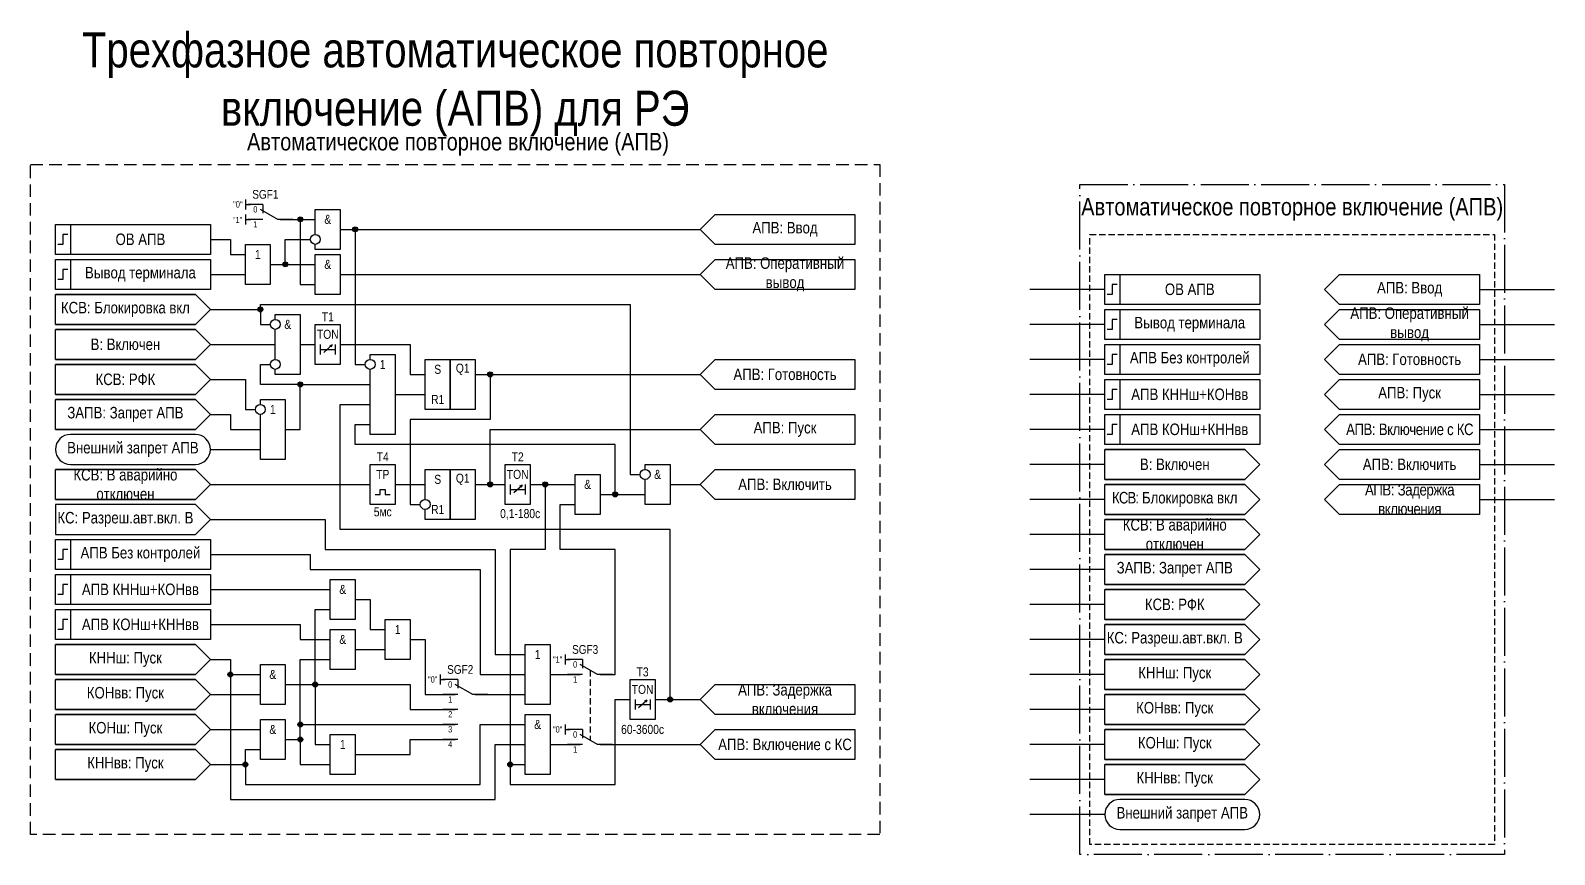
# Model space of a CAD drawing. Header units: millimetres. Extents: x -18 to 580, y 0 to 356.
# Drawn here: x 275 to 580, y 191 to 355.8 of the extents above; entities that cross this region are included whole.
import ezdxf
from ezdxf.enums import TextEntityAlignment as Align

# ---------------------------------------------------------------- set-up
doc = ezdxf.new("R2010")
doc.units = ezdxf.units.MM
doc.linetypes.add('ACAD_ISO04W100', pattern=[30, 24, -3, 0, -3])
doc.linetypes.add('штриховая2', pattern=[0.375, 0.25, -0.125])
doc.layers.add('TEXT', color=7, linetype='Continuous', lineweight=25)
doc.layers.add('Основная', color=7, linetype='Continuous')
doc.styles.add('2.5_Gost_RD', font='ARIALN.TTF', dxfattribs={"height": 2.5})
doc.styles.add('3.5_Gost_RD', font='ARIALN.TTF', dxfattribs={"height": 3.5})
doc.styles.add('Вывод', font='ARIALN.TTF', dxfattribs={"height": 2.5})
doc.styles.add('Компонент', font='ARIALN.TTF', dxfattribs={"height": 3.5})

# ---------------------------------------------------------------- blocks, each defined once
blk = doc.blocks.new('Точка')
at = {"ltscale": 100}
h = blk.add_hatch(color=256, dxfattribs=at)
h.dxf.hatch_style = 1
edge = h.paths.add_edge_path()
edge.add_arc((0, 0), 0.5, 0, 360)
blk.add_circle((0, 0), 0.5, dxfattribs=at)
blk = doc.blocks.new('*U958')
at = {"layer": 'Основная', "color": 0}
blk.add_line((0, 0), (7, 4), dxfattribs=at)
at = {"layer": 'Основная', "ltscale": 0.35}
blk.add_line((6, 6), (6, 2.5), dxfattribs=at)
blk = doc.blocks.new('*U1040')
at = {"layer": 'Основная', "color": 0}
for p, q in [((-3, 6), (-9, 6)), ((-3, 0), (-9, 0)), ((9, 0), (3, 0))]:
    blk.add_line(p, q, dxfattribs=at)
at = {"layer": 'Основная', "ltscale": 0.25, "xscale": -1}
blk.add_blockref('*U958', (3, 0), dxfattribs=at)
at = {"layer": 'Основная'}
for tag, height, style, p in [('В1', 2.5, 'Вывод', (-13, 6)), ('ОУ', 3.5, 'Компонент', (-2, 10)), ('В2', 2.5, 'Вывод', (-6, 4)), ('В3', 2.5, 'Вывод', (-6, -2))]:
    blk.add_attdef(tag, text='', height=height, dxfattribs=dict(at, style=style)).set_placement(p, align=Align.MIDDLE_CENTER)

msp = doc.modelspace()

# ---------------------------------------------------------------- linework, layer by layer
at = {"ltscale": 100}
for p, q in [((318, 322), (318, 320)), ((318, 321), (319, 321)), ((318, 319), (318, 317)), ((318, 318), (319, 318)), ((490, 304), (475, 304)), ((565, 304), (580, 304)), ((490, 297), (475, 297)), ((565, 297), (580, 297)), ((333.71, 291.4), (335.38, 292.88)), ((335.38, 292.88), (334.86, 292.66)), ((335.38, 292.88), (335.12, 292.42)), ((490, 290), (475, 290)), ((565, 290), (580, 290)), ((343, 287.5), (343, 288)), ((490, 283), (475, 283)), ((565, 283), (580, 283)), ((490, 276), (475, 276)), ((565, 276), (580, 276)), ((490, 269), (475, 269)), ((565, 269), (580, 269)), ((371.71, 263.4), (373.38, 264.88)), ((373.38, 264.88), (372.86, 264.66)), ((373.38, 264.88), (373.12, 264.42)), ((490, 262), (475, 262)), ((565, 262), (580, 262)), ((490, 255), (475, 255)), ((490, 248), (475, 248)), ((490, 241), (475, 241)), ((490, 234), (475, 234)), ((382, 231), (382, 229)), ((382, 230), (383, 230)), ((357, 227), (357, 225)), ((357, 226), (358, 226)), ((490, 227), (475, 227)), ((360.5, 220), (357.5, 220)), ((396.71, 220.4), (398.38, 221.88)), ((398.38, 221.88), (397.86, 221.66)), ((398.38, 221.88), (398.12, 221.42)), ((490, 220), (475, 220)), ((360.5, 217), (357.5, 217)), ((382, 217), (382, 215)), ((360.5, 214), (357.5, 214)), ((382, 216), (383, 216)), ((490, 213), (475, 213)), ((490, 206), (475, 206)), ((490, 199), (475, 199))]:
    msp.add_line(p, q, dxfattribs=at)
at = {"linetype": 'штриховая2', "ltscale": 10}
msp.add_lwpolyline([(275, 329), (445, 329), (445, 195), (275, 195)], close=True, dxfattribs=at)
at = {"color": 251, "linetype": 'ACAD_ISO04W100', "lineweight": 30, "ltscale": 0.4, "true_color": 0x58595b}
msp.add_lwpolyline([(485, 325), (570, 325), (570, 191), (485, 191)], close=True, dxfattribs=at)
at = {"ltscale": 100}
for points in [[(325, 318), (332, 318)], [(325, 318), (329, 318), (329, 305), (332, 305)], [(332, 315), (332, 320), (337, 320), (337, 312), (332, 312), (332, 313)], [(337, 316), (409, 316)], [(337, 316), (340, 316), (340, 289), (342, 289)], [(311, 314), (315, 314), (315, 311), (318, 311)], [(323, 309), (326, 309), (326, 314), (331, 314)], [(323, 309), (332, 309)], [(311, 307), (318, 307)], [(311, 307), (318, 307)], [(337, 307), (409, 307)], [(280, 297), (308, 297), (311, 300), (308, 303), (280, 303), (308, 303), (311, 300), (308, 297), (280, 297), (280, 303)], [(311, 300), (321, 300), (321, 301), (395, 301), (395, 267), (397, 267)], [(311, 300), (321, 300), (321, 297), (323, 297)], [(324, 298), (324, 299), (329, 299), (329, 287), (324, 287), (324, 288)], [(280, 290), (308, 290), (311, 293), (308, 296), (280, 296), (308, 296), (311, 293), (308, 290), (280, 290), (280, 296)], [(324, 290), (324, 296)], [(311, 293), (324, 293)], [(329, 293), (332, 293)], [(333, 293), (333, 291)], [(336, 293), (336, 291)], [(337, 293), (351, 293), (351, 287), (354, 287)], [(333, 292), (336, 292)], [(343, 290), (343, 291), (348, 291), (348, 275), (343, 275), (343, 288)], [(280, 283), (308, 283), (311, 286), (308, 289), (280, 289), (308, 289), (311, 286), (308, 283), (280, 283), (280, 289)], [(326, 276), (329, 276), (329, 285), (321, 285), (321, 289), (323, 289)], [(364, 287), (367, 287), (367, 278), (351, 278), (351, 261), (353, 261)], [(364, 287), (409, 287)], [(311, 286), (318, 286), (318, 280), (320, 280)], [(326, 276), (329, 276), (329, 285), (343, 285)], [(280, 276), (308, 276), (311, 279), (308, 282), (280, 282), (308, 282), (311, 279), (308, 276), (280, 276), (280, 282)], [(321, 281), (321, 282), (326, 282), (326, 270), (321, 270), (321, 279)], [(400, 222), (403, 222), (403, 256), (337, 256), (337, 281), (343, 281)], [(348, 283), (354, 283)], [(311, 279), (315, 279), (315, 276), (321, 276)], [(389, 263), (392, 263), (392, 273), (340, 273), (340, 277), (343, 277)], [(364, 265), (367, 265), (367, 276), (409, 276)], [(311, 272), (321, 272)], [(490, 266), (518, 266), (521, 269), (518, 272), (490, 272), (518, 272), (521, 269), (518, 266), (490, 266), (490, 272)], [(398, 268), (398, 269), (403, 269), (403, 261), (398, 261), (398, 266)], [(280, 262), (308, 262), (311, 265), (308, 268), (280, 268), (308, 268), (311, 265), (308, 262), (280, 262), (280, 268)], [(354, 262), (354, 268), (359, 268), (359, 258), (354, 258), (354, 260)], [(311, 265), (343, 265)], [(344, 263), (345, 263), (345, 264), (346, 264), (346, 263), (347, 263)], [(348, 265), (354, 265)], [(364, 265), (370, 265)], [(371, 265), (371, 263)], [(375, 265), (378, 265), (378, 252), (371, 252), (371, 209), (374, 209)], [(375, 265), (378, 265), (378, 252), (371, 252), (371, 205), (392, 205), (392, 222), (395, 222)], [(371, 264), (374, 264)], [(374, 265), (374, 263)], [(375, 265), (384, 265)], [(389, 263), (398, 263)], [(403, 265), (409, 265)], [(490, 259), (518, 259), (521, 262), (518, 265), (490, 265), (518, 265), (521, 262), (518, 259), (490, 259), (490, 265)], [(389, 227), (392, 227), (392, 252), (381, 252), (381, 261), (384, 261)], [(311, 258), (334, 258), (334, 252), (368, 252), (368, 231), (374, 231)], [(490, 252), (518, 252), (521, 255), (518, 258), (490, 258), (518, 258), (521, 255), (518, 252), (490, 252), (490, 258)], [(311, 251), (331, 251), (331, 248), (365, 248), (365, 227), (374, 227)], [(490, 245), (518, 245), (521, 248), (518, 251), (490, 251), (518, 251), (521, 248), (518, 245), (490, 245), (490, 251)], [(311, 244), (335, 244)], [(490, 238), (518, 238), (521, 241), (518, 244), (490, 244), (518, 244), (521, 241), (518, 238), (490, 238), (490, 244)], [(340, 242), (343, 242), (343, 236), (346, 236)], [(326, 225), (332, 225), (332, 240), (335, 240)], [(311, 237), (329, 237), (329, 234), (335, 234)], [(490, 231), (518, 231), (521, 234), (518, 237), (490, 237), (518, 237), (521, 234), (518, 231), (490, 231), (490, 237)], [(280, 227), (308, 227), (311, 230), (308, 233), (280, 233), (308, 233), (311, 230), (308, 227), (280, 227), (280, 233)], [(340, 232), (346, 232)], [(351, 234), (354, 234), (354, 223), (360, 223)], [(311, 230), (315, 230), (315, 227), (321, 227)], [(311, 230), (315, 230), (315, 202), (368, 202), (368, 213), (374, 213)], [(326, 214), (329, 214), (329, 230), (335, 230)], [(490, 224), (518, 224), (521, 227), (518, 230), (490, 230), (518, 230), (521, 227), (518, 224), (490, 224), (490, 230)], [(280, 220), (308, 220), (311, 223), (308, 226), (280, 226), (308, 226), (311, 223), (308, 220), (280, 220), (280, 226)], [(379, 227), (385, 227)], [(311, 223), (321, 223)], [(326, 225), (332, 225), (332, 213), (335, 213)], [(326, 225), (351, 225), (351, 220), (360, 220)], [(364, 223), (374, 223)], [(440, 219), (412, 219), (409, 222), (412, 225), (440, 225), (440, 219), (412, 219), (409, 222), (412, 225), (440, 225)], [(490, 217), (518, 217), (521, 220), (518, 223), (490, 223), (518, 223), (521, 220), (518, 217), (490, 217), (490, 223)], [(396, 222), (396, 220)], [(396, 221), (399, 221)], [(399, 222), (399, 220)], [(400, 222), (409, 222)], [(280, 213), (308, 213), (311, 216), (308, 219), (280, 219), (308, 219), (311, 216), (308, 213), (280, 213), (280, 219)], [(311, 209), (318, 209), (318, 205), (365, 205), (365, 217), (374, 217)], [(326, 214), (329, 214), (329, 217), (360, 217)], [(311, 216), (321, 216)], [(326, 214), (329, 214), (329, 209), (335, 209)], [(340, 211), (351, 211), (351, 214), (360, 214)], [(490, 210), (518, 210), (521, 213), (518, 216), (490, 216), (518, 216), (521, 213), (518, 210), (490, 210), (490, 216)], [(280, 206), (308, 206), (311, 209), (308, 212), (280, 212), (308, 212), (311, 209), (308, 206), (280, 206), (280, 212)], [(311, 209), (318, 209), (318, 212), (321, 212)], [(379, 213), (385, 213)], [(389, 213), (409, 213)], [(490, 203), (518, 203), (521, 206), (518, 209), (490, 209), (518, 209), (521, 206), (518, 203), (490, 203), (490, 209)]]:
    msp.add_lwpolyline(points, dxfattribs=at)
for points in [[(440, 319), (440, 313), (412, 313), (409, 316), (412, 319)], [(280, 317), (283, 317), (283, 311), (280, 311)], [(280, 317), (311, 317), (311, 311), (280, 311)], [(318, 313), (323, 313), (323, 305), (318, 305)], [(280, 310), (283, 310), (283, 304), (280, 304)], [(280, 310), (311, 310), (311, 304), (280, 304)], [(332, 311), (337, 311), (337, 303), (332, 303)], [(440, 310), (440, 304), (412, 304), (409, 307), (412, 310)], [(490, 307), (493, 307), (493, 301), (490, 301)], [(490, 307), (521, 307), (521, 301), (490, 301)], [(565, 307), (565, 301), (537, 301), (534, 304), (537, 307)], [(490, 300), (493, 300), (493, 294), (490, 294)], [(490, 300), (521, 300), (521, 294), (490, 294)], [(565, 300), (565, 294), (537, 294), (534, 297), (537, 300)], [(332, 297), (337, 297), (337, 289), (332, 289)], [(490, 293), (493, 293), (493, 287), (490, 287)], [(490, 293), (521, 293), (521, 287), (490, 287)], [(537, 293), (565, 293), (565, 287), (537, 287), (534, 290)], [(354, 290), (359, 290), (359, 280), (354, 280)], [(359, 290), (364, 290), (364, 280), (359, 280)], [(412, 290), (440, 290), (440, 284), (412, 284), (409, 287)], [(490, 286), (493, 286), (493, 280), (490, 280)], [(490, 286), (521, 286), (521, 280), (490, 280)], [(537, 286), (565, 286), (565, 280), (537, 280), (534, 283)], [(412, 279), (440, 279), (440, 273), (412, 273), (409, 276)], [(490, 279), (493, 279), (493, 273), (490, 273)], [(490, 279), (521, 279), (521, 273), (490, 273)], [(537, 279), (565, 279), (565, 273), (537, 273), (534, 276)], [(537, 272), (565, 272), (565, 266), (537, 266), (534, 269)], [(343, 269), (348, 269), (348, 261), (343, 261)], [(370, 269), (375, 269), (375, 261), (370, 261)], [(359, 268), (364, 268), (364, 258), (359, 258)], [(389, 267), (389, 259), (384, 259), (384, 267)], [(412, 268), (440, 268), (440, 262), (412, 262), (409, 265)], [(537, 265), (565, 265), (565, 259), (537, 259), (534, 262)], [(280, 261), (280, 255), (308, 255), (311, 258), (308, 261)], [(280, 254), (283, 254), (283, 248), (280, 248)], [(280, 254), (311, 254), (311, 248), (280, 248)], [(280, 247), (283, 247), (283, 241), (280, 241)], [(280, 247), (311, 247), (311, 241), (280, 241)], [(340, 246), (340, 238), (335, 238), (335, 246)], [(280, 240), (283, 240), (283, 234), (280, 234)], [(280, 240), (311, 240), (311, 234), (280, 234)], [(351, 238), (351, 230), (346, 230), (346, 238)], [(340, 236), (340, 228), (335, 228), (335, 236)], [(379, 233), (379, 221), (374, 221), (374, 233)], [(326, 229), (326, 221), (321, 221), (321, 229)], [(395, 226), (400, 226), (400, 218), (395, 218)], [(326, 218), (326, 210), (321, 210), (321, 218)], [(379, 219), (379, 207), (374, 207), (374, 219)], [(340, 215), (340, 207), (335, 207), (335, 215)], [(412, 216), (440, 216), (440, 210), (412, 210), (409, 213)]]:
    msp.add_lwpolyline(points, close=True, dxfattribs=at)
at = {"lineweight": 30, "ltscale": 100}
for points in [[(282.5, 315), (281.5, 315), (281.5, 313), (280.5, 313)], [(282.5, 308), (281.5, 308), (281.5, 306), (280.5, 306)], [(492.5, 305), (491.5, 305), (491.5, 303), (490.5, 303)], [(492.5, 298), (491.5, 298), (491.5, 296), (490.5, 296)], [(492.5, 291), (491.5, 291), (491.5, 289), (490.5, 289)], [(492.5, 284), (491.5, 284), (491.5, 282), (490.5, 282)], [(492.5, 277), (491.5, 277), (491.5, 275), (490.5, 275)], [(282.5, 252), (281.5, 252), (281.5, 250), (280.5, 250)], [(282.5, 245), (281.5, 245), (281.5, 243), (280.5, 243)], [(282.5, 238), (281.5, 238), (281.5, 236), (280.5, 236)]]:
    msp.add_lwpolyline(points, dxfattribs=at)
at = {"linetype": 'штриховая2', "ltscale": 5}
msp.add_lwpolyline([(487, 315), (568, 315), (568, 193), (487, 193)], close=True, dxfattribs=at)
at = {"ltscale": 100}
for points in [[(283, 269), (308, 269, 1), (308, 275), (283, 275, 1)], [(493, 196), (518, 196, 1), (518, 202), (493, 202, 1)]]:
    msp.add_lwpolyline(points, format="xyb", close=True, dxfattribs=at)
at = {"linetype": 'штриховая2', "ltscale": 5}
msp.add_lwpolyline([(387, 227.86), (387, 213.86)], dxfattribs=at)
for centre in [(332, 314), (343, 289)]:
    msp.add_circle(centre, 1)
at = {"ltscale": 100}
for centre in [(324, 297), (324, 289), (321, 280), (398, 267), (354, 261)]:
    msp.add_circle(centre, 1, dxfattribs=at)

# ---------------------------------------------------------------- block references
for p in [(329, 318), (340, 316), (326, 309), (321, 300), (367, 287), (329, 285), (367, 265), (378, 265), (392, 263), (332, 225), (403, 222), (329, 214), (371, 209)]:
    msp.add_blockref('Точка', p, dxfattribs=at)
at = {"color": 2, "ltscale": 100}
for p in [(315, 227), (329, 217), (318, 209)]:
    msp.add_blockref('Точка', p, dxfattribs=at)
at = {"layer": 'Основная', "ltscale": 0.25, "xscale": 0.5, "yscale": 0.5, "zscale": 0.5}
for p, values in [((323, 318), {'ОУ': 'SGF1', 'В1': '"0"', 'В2': '0', 'В3': '1'}), ((387, 227), {'ОУ': 'SGF3', 'В1': '"1"', 'В2': '0', 'В3': '1'}), ((362, 223), {'ОУ': 'SGF2', 'В1': '"0"', 'В2': '0', 'В3': '1'})]:
    msp.add_blockref('*U1040', p, dxfattribs=at).add_auto_attribs(values)
at = {"layer": 'Основная', "ltscale": 0.25}
ref = msp.add_blockref('*U1040', (387, 213), dxfattribs=dict(at, xscale=0.5, yscale=0.5, zscale=0.5))
ref.add_attrib('В1', '"0"', dxfattribs={"height": 1.25, "style": 'Вывод'}).set_placement((380.5, 216), align=Align.MIDDLE_CENTER)
ref.add_attrib('В2', '0', dxfattribs={"height": 1.25, "style": 'Вывод'}).set_placement((384, 215), align=Align.MIDDLE_CENTER)
ref.add_attrib('В3', '1', dxfattribs={"height": 1.25, "style": 'Вывод'}).set_placement((384, 212), align=Align.MIDDLE_CENTER)

# ---------------------------------------------------------------- texts
at = {"color": 30, "ltscale": 100, "attachment_point": 5, "style": '3.5_Gost_RD'}
for s, insert, char_height, width in [('{\\C3;Трехфазное автоматическое повторное включение (АПВ) для РЭ}', (360, 345), 7, 170), (' Автоматическое повторное включение (АПВ)', (360, 333), 3.5, 170), ('{\\C30;\\c1938679;Автоматическое повторное включение (АПВ)}', (527.5, 320), 3.5, 85)]:
    msp.add_mtext(s, dxfattribs=dict(at, insert=insert, char_height=char_height, width=width))
at = {"ltscale": 100, "char_height": 1.25, "attachment_point": 1, "style": '3.5_Gost_RD'}
for s, insert in [('"1"', (315.5, 318.5)), ('2', (358.59, 219.66)), ('3', (358.59, 216.66)), ('4', (358.59, 213.66))]:
    msp.add_mtext_dynamic_manual_height_columns(s, width=2, gutter_width=17.5, heights=[0], dxfattribs=dict(at, insert=insert))
at = {"ltscale": 100, "attachment_point": 5, "style": '2.5_Gost_RD'}
for s, insert, char_height, width in [('&', (334.5, 318), 1.8, 5), ('1', (320.5, 311), 1.8, 5), ('&', (334.5, 309), 1.8, 5), ('АПВ: Ввод', (551, 304), 2.3, 28), ('T1', (334.5, 298.5), 1.8, 5), ('АПВ: Оперативный вывод', (551, 297), 2.3, 28), ('&', (326.5, 297), 1.8, 5), ('TON', (334.5, 295), 1.8, 5), ('1', (345.5, 289), 1.8, 5), ('АПВ: Готовность', (551, 290), 2.3, 28), ('S', (356.5, 288), 1.8, 5), ('Q1', (361.5, 288), 1.8, 5), ('АПВ: Пуск', (551, 283), 2.3, 28), ('1', (323.5, 280), 1.8, 5), ('R1', (356.5, 282), 1.8, 5), ('{\\T0.95;АПВ: Включение с КС}', (551, 276), 2.3, 28), ('Внешний запрет АПВ', (295.5, 272), 2.3, 31), ('T4', (345.5, 270.5), 1.8, 5), ('T2', (372.5, 270.5), 1.8, 5), ('АПВ: Включить', (551, 269), 2.3, 28), ('TP', (345.5, 267), 1.8, 5), ('S', (356.5, 266), 1.8, 5), ('Q1', (361.5, 266), 1.8, 5), ('TON', (372.5, 267), 1.8, 5), ('&', (386.5, 265), 1.8, 5), ('&', (400.5, 267), 1.8, 5), ('{\\T0.95;АПВ: Задержка включения}', (551, 262), 2.3, 28), ('5мс', (345.5, 259.5), 1.8, 5), ('R1', (356.5, 260), 1.8, 5), ('0,1-180с', (373, 259), 1.8, 8), ('&', (337.5, 244), 1.8, 5), ('&', (337.5, 234), 1.8, 5), ('1', (348.5, 236), 1.8, 5), ('1', (376.5, 231), 1.8, 5), ('&', (323.5, 227), 1.8, 5), ('Т3', (397.5, 227.5), 1.8, 5), ('TON', (397.5, 224), 1.8, 5), ('&', (323.5, 216), 1.8, 5), ('&', (376.5, 217), 1.8, 5), ('60-3600с', (397.5, 216), 1.8, 5), ('1', (337.5, 213), 1.8, 5), ('КОНш: Пуск', (504, 213), 2.3, 28), ('Внешний запрет АПВ', (505.5, 199), 2.3, 31)]:
    msp.add_mtext(s, dxfattribs=dict(at, insert=insert, char_height=char_height, width=width))
at = {"color": 3, "ltscale": 100, "insert": (504, 206), "char_height": 2.3, "width": 28, "attachment_point": 5, "style": '2.5_Gost_RD'}
msp.add_mtext('КННвв: Пуск', dxfattribs=at)
at = {"layer": 'TEXT', "ltscale": 100, "char_height": 2.3, "width": 28, "attachment_point": 5, "style": '2.5_Gost_RD'}
for s, insert in [('АПВ: Ввод', (426, 316)), ('АПВ: Оперативный вывод', (426, 307)), ('КСВ: Блокировка вкл', (294, 300)), ('В: Включен', (294, 293)), ('КСВ: РФК', (294, 286)), ('\\pt27.6;АПВ: Готовность', (426, 287)), ('ЗАПВ: Запрет АПВ', (294, 279)), ('АПВ: Пуск', (426, 276)), ('КСВ: В аварийно отключен', (294, 265)), ('АПВ: Включить', (426, 265)), ('КС: Разреш.авт.вкл. В', (294, 258)), ('КСВ: В аварийно отключен', (504, 255)), ('АПВ Без контролей', (297, 251)), ('АПВ КННш+КОНвв', (297, 244)), ('КСВ: РФК', (504, 241)), ('АПВ КОНш+КННвв', (297, 237)), ('КС: Разреш.авт.вкл. В', (504, 234)), ('КННш: Пуск', (294, 230)), ('КННш: Пуск', (504, 227)), ('КОНвв: Пуск', (294, 223)), ('АПВ: Задержка включения', (426, 222)), ('КОНш: Пуск', (294, 216)), ('АПВ: Включение с КС', (426, 213)), ('КННвв: Пуск', (294, 209))]:
    msp.add_mtext(s, dxfattribs=dict(at, insert=insert))
at = {"layer": 'TEXT', "color": 0, "ltscale": 100, "char_height": 2.3, "width": 28, "attachment_point": 5, "style": '2.5_Gost_RD'}
for s, insert in [('{\\C256;ОВ АПВ}', (297, 314)), ('{\\C256;Вывод терминала}', (297, 307)), ('{\\C256;ОВ АПВ}', (507, 304)), ('{\\C256;Вывод терминала}', (507, 297)), ('{\\C256;АПВ Без контролей}', (507, 290)), ('{\\C256;В: Включен}', (504, 269)), ('{\\T0.9;\\C256;КСВ: \\T1;Блокировка вкл}', (504, 262)), ('{\\C256;ЗАПВ: Запрет АПВ}', (504, 248))]:
    msp.add_mtext(s, dxfattribs=dict(at, insert=insert))
at = {"layer": 'TEXT', "color": 3, "ltscale": 100, "char_height": 2.3, "width": 28, "attachment_point": 5, "style": '2.5_Gost_RD'}
for s, insert in [('АПВ КННш+КОНвв', (507, 283)), ('АПВ КОНш+КННвв', (507, 276)), ('КОНвв: Пуск', (504, 220))]:
    msp.add_mtext(s, dxfattribs=dict(at, insert=insert))

doc.saveas('drawing.dxf')
